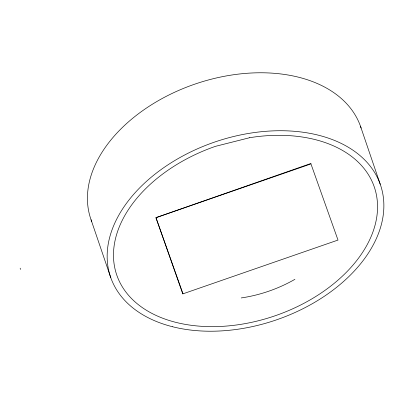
<?xml version="1.0" encoding="UTF-8"?>
<svg xmlns="http://www.w3.org/2000/svg" width="404" height="404" viewBox="0 0 404 404"><rect width="100%" height="100%" fill="white"/><g stroke="black" fill="none" stroke-linecap="round" stroke-linejoin="round"><path stroke-width="0.61" d="M311.029 163.438L155.954 217.68L182.78 293.9L338.002 240.067L310.949 163.918L155.954 217.68L183.002 293.824M20.367 269.428L20.2 268.185M360.504 126.29L380.235 184.249M91.057 219.751L110.787 277.71M91.698 221.468A142.602 94.117 -18.8 0 1 194.273 84.33A142.602 94.117 -18.8 0 1 361.095 128.023M294.905 279.321A106.833 73.841 -18.8 0 1 241.249 297.935M249.743 137.683L215.443 146.344A136.082 89.814 -18.8 0 0 141.703 307.166A136.082 89.814 -18.8 0 0 363.327 251.222A136.082 89.814 -18.8 0 0 249.743 137.683M172.528 326.735A142.602 94.117 -18.8 0 0 383.8 208.797A142.602 94.117 -18.8 0 0 180.209 157.403A142.602 94.117 -18.8 0 0 172.528 326.735"/></g></svg>
